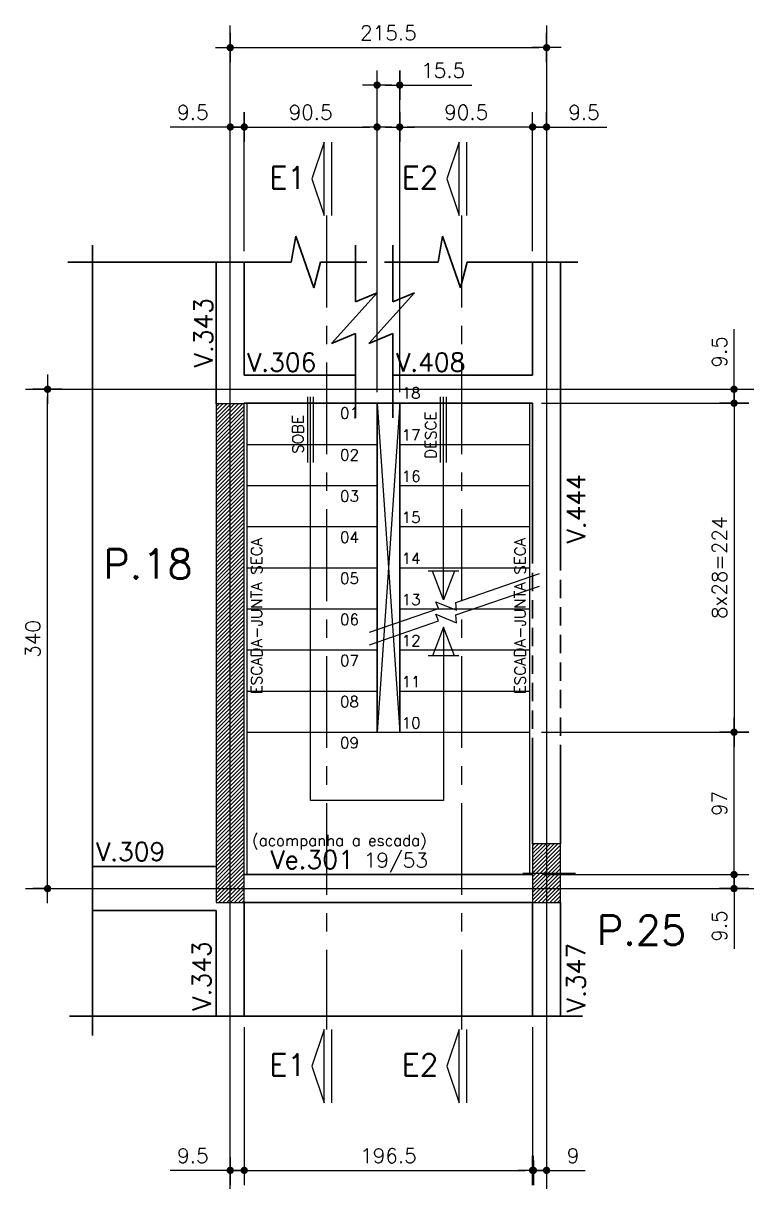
# Model space of a CAD drawing. Header units: inches. Extents: x 0 to 5940, y 0 to 4205.
# Drawn here: x 3506 to 4004, y 1537 to 2331 of the extents above; entities that cross this region are included whole.
import ezdxf

# ---------------------------------------------------------------- set-up
doc = ezdxf.new("R2010")
doc.units = ezdxf.units.IN
doc.header["$LTSCALE"] = 50
doc.header["$MEASUREMENT"] = 0
doc.linetypes.add('CENTER', pattern=[2, 1.25, -0.25, 0.25, -0.25])
doc.linetypes.add('HIDDEN', pattern=[0.375, 0.25, -0.125])
for name, color, linetype in [('COTA', 6, 'Continuous'), ('ESCADA', 8, 'Continuous'), ('FO-HACHURA_PILAR-CONT', 252, 'Continuous'), ('FO-TEXTO-VIGAS', 3, 'Continuous'), ('P-C', 1, 'Continuous'), ('TEXTO', 3, 'Continuous')]:
    doc.layers.add(name, color=color, linetype=linetype)
for name, color, linetype, lineweight in [('FO-Eixos', 150, 'Continuous', 5), ('FO-Textos dos pilares', 3, 'Continuous', 20), ('FO-Vigas', 2, 'Continuous', 30)]:
    doc.layers.add(name, color=color, linetype=linetype, lineweight=lineweight)
doc.styles.add('ROMANS', font='romans.shx')
doc.dimstyles.new('COTA_50', dxfattribs={"dimscale": 5, "dimtxt": 2, "dimasz": 1, "dimexe": 2, "dimexo": 1.5, "dimgap": 1, "dimtad": 1, "dimzin": 12, "dimdsep": 46, "dimtxsty": 'ROMANS', "dimblk1": 'COTA', "dimblk2": 'COTA', "dimsah": 1, "dimcen": -4, "dimdle": 1.5, "dimclrd": 6, "dimclre": 6, "dimclrt": 3, "dimadec": 0, "dimazin": 0, "dimtfac": 1, "dimtofl": 0, "dimtmove": 0, "dimatfit": 3, "dimldrblk": 'COTA', "dimfxl": 1, "dimtolj": 1, "dimtzin": 12, "dimarcsym": 0})
pattern_1 = [(45, (-6961.3629, 14083.8969), (-1.32582521, 1.32582521), [])]

# ---------------------------------------------------------------- blocks, each defined once
blk = doc.blocks.new('COTA')
at = {"layer": 'COTA'}
for p, q in [((0, -2), (0, 2)), ((2, 0), (-2, 0))]:
    blk.add_line(p, q, dxfattribs=at)
at = {"layer": 'COTA', "const_width": 0.5}
blk.add_lwpolyline([(-0.25, 0, 1), (0.25, 0, 1)], format="xyb", close=True, dxfattribs=at)
blk = doc.blocks.new('*D142')
at = {"layer": 'COTA', "color": 6, "lineweight": -2, "transparency": 16777216}
for p, q in [((3990.14, 1755.84), (3990.14, 1760.84)), ((3860.43, 1750.84), (4000.14, 1750.84)), ((3990.53, 1741.34), (4000.14, 1741.34)), ((3990.14, 1736.34), (3990.14, 1700.39))]:
    blk.add_line(p, q, dxfattribs=at)
at = {"layer": 'Defpoints', "color": 0, "transparency": 16777216}
for p in [(3852.93, 1750.84), (3983.03, 1741.34), (3990.14, 1741.34)]:
    blk.add_point(p, dxfattribs=at)
at = {"layer": 'COTA', "color": 6, "lineweight": -2, "transparency": 16777216, "xscale": 5, "yscale": 5, "zscale": 5}
for p, rotation in [((3990.14, 1750.84), 270), ((3990.14, 1741.34), 90)]:
    blk.add_blockref('COTA', p, dxfattribs=dict(at, rotation=rotation))
at = {"layer": 'COTA', "color": 3, "transparency": 16777216, "insert": (3980.14, 1715.86), "char_height": 10, "attachment_point": 5, "rotation": 90, "style": 'ROMANS'}
blk.add_mtext('\\A1;9.5', dxfattribs=at)
blk = doc.blocks.new('*D143')
at = {"layer": 'COTA', "color": 6, "lineweight": -2, "transparency": 16777216}
for p, q in [((3858.93, 1847.84), (4000.14, 1847.84)), ((3990.14, 1755.84), (3990.14, 1842.84)), ((3989.53, 1750.84), (4000.14, 1750.84))]:
    blk.add_line(p, q, dxfattribs=at)
at = {"layer": 'Defpoints', "color": 0, "transparency": 16777216}
for p in [(3851.43, 1847.84), (3990.14, 1847.84), (3982.03, 1750.84)]:
    blk.add_point(p, dxfattribs=at)
at = {"layer": 'COTA', "color": 6, "lineweight": -2, "transparency": 16777216, "xscale": 5, "yscale": 5, "zscale": 5}
for p, rotation in [((3990.14, 1847.84), 90), ((3990.14, 1750.84), 270)]:
    blk.add_blockref('COTA', p, dxfattribs=dict(at, rotation=rotation))
at = {"layer": 'COTA', "color": 3, "transparency": 16777216, "insert": (3980.14, 1799.34), "char_height": 10, "attachment_point": 5, "rotation": 90, "style": 'ROMANS'}
blk.add_mtext('\\A1;97', dxfattribs=at)
blk = doc.blocks.new('*D144')
at = {"layer": 'COTA', "color": 6, "lineweight": -2, "transparency": 16777216}
for p, q in [((3858.93, 2071.84), (4000.14, 2071.84)), ((3990.14, 2066.84), (3990.14, 1852.84)), ((3978.03, 1847.84), (4000.14, 1847.84))]:
    blk.add_line(p, q, dxfattribs=at)
at = {"layer": 'Defpoints', "color": 0, "transparency": 16777216}
for p in [(3851.43, 2071.84), (3970.53, 1847.84), (3990.14, 1847.84)]:
    blk.add_point(p, dxfattribs=at)
at = {"layer": 'COTA', "color": 6, "lineweight": -2, "transparency": 16777216, "xscale": 5, "yscale": 5, "zscale": 5}
for p, rotation in [((3990.14, 2071.84), 90), ((3990.14, 1847.84), 270)]:
    blk.add_blockref('COTA', p, dxfattribs=dict(at, rotation=rotation))
at = {"layer": 'COTA', "color": 3, "transparency": 16777216, "insert": (3980.14, 1959.84), "char_height": 10, "attachment_point": 5, "rotation": 90, "style": 'ROMANS'}
blk.add_mtext('\\A1;8x28=224', dxfattribs=at)
blk = doc.blocks.new('*D145')
at = {"layer": 'COTA', "color": 6, "lineweight": -2, "transparency": 16777216}
for p, q in [((3990.14, 2086.34), (3990.14, 2122.29)), ((3987.03, 2081.34), (4000.14, 2081.34)), ((3987.03, 2071.84), (4000.14, 2071.84)), ((3990.14, 2066.84), (3990.14, 2061.84))]:
    blk.add_line(p, q, dxfattribs=at)
at = {"layer": 'Defpoints', "color": 0, "transparency": 16777216}
for p in [(3979.53, 2081.34), (3990.14, 2081.34), (3979.53, 2071.84)]:
    blk.add_point(p, dxfattribs=at)
at = {"layer": 'COTA', "color": 6, "lineweight": -2, "transparency": 16777216, "xscale": 5, "yscale": 5, "zscale": 5}
for p, rotation in [((3990.14, 2081.34), 270), ((3990.14, 2071.84), 90)]:
    blk.add_blockref('COTA', p, dxfattribs=dict(at, rotation=rotation))
at = {"layer": 'COTA', "color": 3, "transparency": 16777216, "insert": (3980.14, 2106.81), "char_height": 10, "attachment_point": 5, "rotation": 90, "style": 'ROMANS'}
blk.add_mtext('\\A1;9.5', dxfattribs=at)
blk = doc.blocks.new('*D146')
at = {"layer": 'COTA', "color": 6, "lineweight": -2, "transparency": 16777216}
for p, q in [((3521.03, 2081.34), (3512.53, 2081.34)), ((3522.53, 1746.34), (3522.53, 2076.34)), ((3521.03, 1741.34), (3512.53, 1741.34))]:
    blk.add_line(p, q, dxfattribs=at)
at = {"layer": 'Defpoints', "color": 0, "transparency": 16777216}
for p in [(3522.53, 2081.34), (3528.53, 2081.34), (3528.53, 1741.34)]:
    blk.add_point(p, dxfattribs=at)
at = {"layer": 'COTA', "color": 6, "lineweight": -2, "transparency": 16777216, "xscale": 5, "yscale": 5, "zscale": 5}
for p, rotation in [((3522.53, 2081.34), 90), ((3522.53, 1741.34), 270)]:
    blk.add_blockref('COTA', p, dxfattribs=dict(at, rotation=rotation))
at = {"layer": 'COTA', "color": 3, "transparency": 16777216, "insert": (3512.53, 1911.34), "char_height": 10, "attachment_point": 5, "rotation": 90, "style": 'ROMANS'}
blk.add_mtext('\\A1;340', dxfattribs=at)
blk = doc.blocks.new('*D147')
at = {"layer": 'COTA', "color": 6, "lineweight": -2, "transparency": 16777216}
for p, q in [((3646.96, 2313.45), (3646.96, 2323.95)), ((3862.43, 2313.45), (3862.43, 2323.95)), ((3651.96, 2313.95), (3857.43, 2313.95))]:
    blk.add_line(p, q, dxfattribs=at)
at = {"layer": 'Defpoints', "color": 0, "transparency": 16777216}
for p in [(3862.43, 2313.95), (3646.96, 2305.95), (3862.43, 2305.95)]:
    blk.add_point(p, dxfattribs=at)
at = {"layer": 'COTA', "color": 6, "lineweight": -2, "transparency": 16777216, "xscale": 5, "yscale": 5, "zscale": 5, "rotation": 180}
blk.add_blockref('COTA', (3646.96, 2313.95), dxfattribs=at)
at = {"layer": 'COTA', "color": 6, "lineweight": -2, "transparency": 16777216, "xscale": 5, "yscale": 5, "zscale": 5}
blk.add_blockref('COTA', (3862.43, 2313.95), dxfattribs=at)
at = {"layer": 'COTA', "color": 3, "transparency": 16777216, "insert": (3754.7, 2323.95), "char_height": 10, "attachment_point": 5, "style": 'ROMANS'}
blk.add_mtext('\\A1;215.5', dxfattribs=at)
blk = doc.blocks.new('*D148')
at = {"layer": 'COTA', "color": 6, "lineweight": -2, "transparency": 16777216}
for p, q in [((3646.96, 2256.4), (3646.96, 2269.9)), ((3656.46, 2256.4), (3656.46, 2269.9)), ((3641.96, 2259.9), (3606.01, 2259.9)), ((3661.46, 2259.9), (3666.46, 2259.9))]:
    blk.add_line(p, q, dxfattribs=at)
at = {"layer": 'Defpoints', "color": 0, "transparency": 16777216}
for p in [(3646.96, 2259.9), (3646.96, 2248.9), (3656.46, 2248.9)]:
    blk.add_point(p, dxfattribs=at)
at = {"layer": 'COTA', "color": 6, "lineweight": -2, "transparency": 16777216, "xscale": 5, "yscale": 5, "zscale": 5}
blk.add_blockref('COTA', (3646.96, 2259.9), dxfattribs=at)
at = {"layer": 'COTA', "color": 6, "lineweight": -2, "transparency": 16777216, "xscale": 5, "yscale": 5, "zscale": 5, "rotation": 180}
blk.add_blockref('COTA', (3656.46, 2259.9), dxfattribs=at)
at = {"layer": 'COTA', "color": 3, "transparency": 16777216, "insert": (3621.49, 2269.9), "char_height": 10, "attachment_point": 5, "style": 'ROMANS'}
blk.add_mtext('\\A1;9.5', dxfattribs=at)
blk = doc.blocks.new('*D149')
at = {"layer": 'COTA', "color": 6, "lineweight": -2, "transparency": 16777216}
for p, q in [((3852.93, 2259.4), (3852.93, 2269.9)), ((3862.43, 2259.4), (3862.43, 2269.9)), ((3847.93, 2259.9), (3842.93, 2259.9)), ((3867.43, 2259.9), (3903.38, 2259.9))]:
    blk.add_line(p, q, dxfattribs=at)
at = {"layer": 'Defpoints', "color": 0, "transparency": 16777216}
for p in [(3862.43, 2259.9), (3852.93, 2251.9), (3862.43, 2251.9)]:
    blk.add_point(p, dxfattribs=at)
at = {"layer": 'COTA', "color": 6, "lineweight": -2, "transparency": 16777216, "xscale": 5, "yscale": 5, "zscale": 5}
blk.add_blockref('COTA', (3852.93, 2259.9), dxfattribs=at)
at = {"layer": 'COTA', "color": 6, "lineweight": -2, "transparency": 16777216, "xscale": 5, "yscale": 5, "zscale": 5, "rotation": 180}
blk.add_blockref('COTA', (3862.43, 2259.9), dxfattribs=at)
at = {"layer": 'COTA', "color": 3, "transparency": 16777216, "insert": (3887.91, 2269.9), "char_height": 10, "attachment_point": 5, "style": 'ROMANS'}
blk.add_mtext('\\A1;9.5', dxfattribs=at)
blk = doc.blocks.new('*D150')
at = {"layer": 'COTA', "color": 6, "lineweight": -2, "transparency": 16777216}
for p, q in [((3656.46, 1646.9), (3656.46, 1539.48)), ((3646.96, 1558.44), (3646.96, 1539.48)), ((3641.96, 1549.48), (3606.01, 1549.48)), ((3661.46, 1549.48), (3666.46, 1549.48))]:
    blk.add_line(p, q, dxfattribs=at)
at = {"layer": 'Defpoints', "color": 0, "transparency": 16777216}
for p in [(3656.46, 1654.4), (3646.96, 1565.94), (3646.96, 1549.48)]:
    blk.add_point(p, dxfattribs=at)
at = {"layer": 'COTA', "color": 6, "lineweight": -2, "transparency": 16777216, "xscale": 5, "yscale": 5, "zscale": 5}
blk.add_blockref('COTA', (3646.96, 1549.48), dxfattribs=at)
at = {"layer": 'COTA', "color": 6, "lineweight": -2, "transparency": 16777216, "xscale": 5, "yscale": 5, "zscale": 5, "rotation": 180}
blk.add_blockref('COTA', (3656.46, 1549.48), dxfattribs=at)
at = {"layer": 'COTA', "color": 3, "transparency": 16777216, "insert": (3621.49, 1559.48), "char_height": 10, "attachment_point": 5, "style": 'ROMANS'}
blk.add_mtext('\\A1;9.5', dxfattribs=at)
blk = doc.blocks.new('*D151')
at = {"layer": 'COTA', "color": 6, "lineweight": -2, "transparency": 16777216}
for p, q in [((3853.43, 1556.22), (3853.43, 1539.48)), ((3862.43, 1556.22), (3862.43, 1539.48)), ((3848.43, 1549.48), (3843.43, 1549.48)), ((3867.43, 1549.48), (3888.62, 1549.48))]:
    blk.add_line(p, q, dxfattribs=at)
at = {"layer": 'Defpoints', "color": 0, "transparency": 16777216}
for p in [(3853.43, 1563.72), (3862.43, 1563.72), (3862.43, 1549.48)]:
    blk.add_point(p, dxfattribs=at)
at = {"layer": 'COTA', "color": 6, "lineweight": -2, "transparency": 16777216, "xscale": 5, "yscale": 5, "zscale": 5}
blk.add_blockref('COTA', (3853.43, 1549.48), dxfattribs=at)
at = {"layer": 'COTA', "color": 6, "lineweight": -2, "transparency": 16777216, "xscale": 5, "yscale": 5, "zscale": 5, "rotation": 180}
blk.add_blockref('COTA', (3862.43, 1549.48), dxfattribs=at)
at = {"layer": 'COTA', "color": 3, "transparency": 16777216, "insert": (3880.52, 1559.48), "char_height": 10, "attachment_point": 5, "style": 'ROMANS'}
blk.add_mtext('\\A1;9', dxfattribs=at)
blk = doc.blocks.new('*D152')
at = {"layer": 'COTA', "color": 6, "lineweight": -2, "transparency": 16777216}
for p, q in [((3656.46, 1646.9), (3656.46, 1539.48)), ((3852.93, 1646.9), (3852.93, 1539.48)), ((3661.46, 1549.48), (3847.93, 1549.48))]:
    blk.add_line(p, q, dxfattribs=at)
at = {"layer": 'Defpoints', "color": 0, "transparency": 16777216}
for p in [(3656.46, 1654.4), (3852.93, 1654.4), (3852.93, 1549.48)]:
    blk.add_point(p, dxfattribs=at)
at = {"layer": 'COTA', "color": 6, "lineweight": -2, "transparency": 16777216, "xscale": 5, "yscale": 5, "zscale": 5, "rotation": 180}
blk.add_blockref('COTA', (3656.46, 1549.48), dxfattribs=at)
at = {"layer": 'COTA', "color": 6, "lineweight": -2, "transparency": 16777216, "xscale": 5, "yscale": 5, "zscale": 5}
blk.add_blockref('COTA', (3852.93, 1549.48), dxfattribs=at)
at = {"layer": 'COTA', "color": 3, "transparency": 16777216, "insert": (3754.7, 1559.48), "char_height": 10, "attachment_point": 5, "style": 'ROMANS'}
blk.add_mtext('\\A1;196.5', dxfattribs=at)
blk = doc.blocks.new('*D267')
at = {"layer": 'COTA', "color": 6, "lineweight": -2, "transparency": 16777216}
for p, q in [((3656.46, 2175.34), (3656.46, 2269.9)), ((3746.96, 2079.34), (3746.96, 2269.9)), ((3661.46, 2259.9), (3741.96, 2259.9))]:
    blk.add_line(p, q, dxfattribs=at)
at = {"layer": 'Defpoints', "color": 0, "transparency": 16777216}
for p in [(3746.96, 2259.9), (3656.46, 2167.84), (3746.96, 2071.84)]:
    blk.add_point(p, dxfattribs=at)
at = {"layer": 'COTA', "color": 6, "lineweight": -2, "transparency": 16777216, "xscale": 5, "yscale": 5, "zscale": 5, "rotation": 180}
blk.add_blockref('COTA', (3656.46, 2259.9), dxfattribs=at)
at = {"layer": 'COTA', "color": 6, "lineweight": -2, "transparency": 16777216, "xscale": 5, "yscale": 5, "zscale": 5}
blk.add_blockref('COTA', (3746.96, 2259.9), dxfattribs=at)
at = {"layer": 'COTA', "color": 3, "transparency": 16777216, "insert": (3701.71, 2269.9), "char_height": 10, "attachment_point": 5, "style": 'ROMANS'}
blk.add_mtext('\\A1;90.5', dxfattribs=at)
blk = doc.blocks.new('*D268')
at = {"layer": 'COTA', "color": 6, "lineweight": -2, "transparency": 16777216}
for p, q in [((3762.43, 2079.34), (3762.43, 2269.9)), ((3852.93, 2175.34), (3852.93, 2269.9)), ((3847.93, 2259.9), (3767.43, 2259.9))]:
    blk.add_line(p, q, dxfattribs=at)
at = {"layer": 'Defpoints', "color": 0, "transparency": 16777216}
for p in [(3762.43, 2259.9), (3852.93, 2167.84), (3762.43, 2071.84)]:
    blk.add_point(p, dxfattribs=at)
at = {"layer": 'COTA', "color": 6, "lineweight": -2, "transparency": 16777216, "xscale": 5, "yscale": 5, "zscale": 5, "rotation": 180}
blk.add_blockref('COTA', (3762.43, 2259.9), dxfattribs=at)
at = {"layer": 'COTA', "color": 6, "lineweight": -2, "transparency": 16777216, "xscale": 5, "yscale": 5, "zscale": 5}
blk.add_blockref('COTA', (3852.93, 2259.9), dxfattribs=at)
at = {"layer": 'COTA', "color": 3, "transparency": 16777216, "insert": (3807.68, 2269.9), "char_height": 10, "attachment_point": 5, "style": 'ROMANS'}
blk.add_mtext('\\A1;90.5', dxfattribs=at)
blk = doc.blocks.new('*D269')
at = {"layer": 'COTA', "color": 6, "lineweight": -2, "transparency": 16777216}
for p, q in [((3746.96, 2247.21), (3746.96, 2298.47)), ((3762.43, 2247.21), (3762.43, 2298.47)), ((3741.96, 2288.47), (3736.96, 2288.47)), ((3767.43, 2288.47), (3811.48, 2288.47))]:
    blk.add_line(p, q, dxfattribs=at)
at = {"layer": 'Defpoints', "color": 0, "transparency": 16777216}
for p in [(3762.43, 2288.47), (3746.96, 2239.71), (3762.43, 2239.71)]:
    blk.add_point(p, dxfattribs=at)
at = {"layer": 'COTA', "color": 6, "lineweight": -2, "transparency": 16777216, "xscale": 5, "yscale": 5, "zscale": 5}
blk.add_blockref('COTA', (3746.96, 2288.47), dxfattribs=at)
at = {"layer": 'COTA', "color": 6, "lineweight": -2, "transparency": 16777216, "xscale": 5, "yscale": 5, "zscale": 5, "rotation": 180}
blk.add_blockref('COTA', (3762.43, 2288.47), dxfattribs=at)
at = {"layer": 'COTA', "color": 3, "transparency": 16777216, "insert": (3791.95, 2298.47), "char_height": 10, "attachment_point": 5, "style": 'ROMANS'}
blk.add_mtext('\\A1;15.5', dxfattribs=at)

msp = doc.modelspace()

# ---------------------------------------------------------------- hatches: boundary and pattern name
at = {"layer": 'FO-HACHURA_PILAR-CONT'}
h = msp.add_hatch(dxfattribs=at)
h.set_pattern_fill('ANSI31', color=256, scale=15)
h.set_pattern_definition(pattern_1)
h.paths.add_polyline_path([(3656.463, 2071.337), (3646.963, 2071.337), (3637.463, 2071.337), (3637.463, 1901.587), (3637.463, 1731.837), (3646.963, 1731.837), (3656.463, 1731.837), (3656.463, 1901.587)])
h = msp.add_hatch(dxfattribs=at)
h.set_pattern_fill('ANSI31', color=256, scale=15)
h.set_pattern_definition(pattern_1)
h.paths.add_polyline_path([(3871.93, 1771.837), (3862.43, 1771.837), (3852.93, 1771.837), (3852.93, 1751.837), (3852.93, 1731.837), (3862.43, 1731.837), (3871.93, 1731.837), (3871.93, 1751.837)])

# ---------------------------------------------------------------- linework, layer by layer
at = {"layer": 'ESCADA'}
for p, q in [((3658.463, 1750.837), (3658.463, 2071.837)), ((3762.43, 2071.837), (3746.963, 1847.837)), ((3746.963, 2071.837), (3762.43, 1847.837)), ((3850.93, 1750.837), (3850.93, 2071.837)), ((3658.463, 2043.837), (3746.963, 2043.837)), ((3762.43, 2043.837), (3850.93, 2043.837)), ((3658.463, 2015.837), (3746.963, 2015.837)), ((3762.43, 2015.837), (3850.93, 2015.837)), ((3658.463, 1987.837), (3746.963, 1987.837)), ((3762.43, 1987.837), (3850.93, 1987.837)), ((3658.463, 1959.837), (3746.963, 1959.837)), ((3762.43, 1959.837), (3850.93, 1959.837)), ((3800.66, 1936.208), (3857.534, 1955.836)), ((3800.66, 1927.693), (3857.534, 1947.321)), ((3788.765, 1932.102), (3786.962, 1936.603)), ((3786.962, 1936.603), (3800.984, 1930.835)), ((3800.984, 1930.835), (3800.66, 1936.208)), ((3658.463, 1931.837), (3746.963, 1931.837)), ((3741.871, 1915.918), (3788.765, 1932.102)), ((3762.43, 1931.837), (3850.93, 1931.837)), ((3741.871, 1907.403), (3788.765, 1923.587)), ((3788.765, 1923.587), (3786.962, 1928.089)), ((3786.962, 1928.089), (3800.984, 1922.321)), ((3800.984, 1922.321), (3800.66, 1927.693)), ((3658.463, 1903.837), (3746.963, 1903.837)), ((3762.43, 1903.837), (3850.93, 1903.837)), ((3658.463, 1875.837), (3746.963, 1875.837)), ((3762.43, 1875.837), (3850.93, 1875.837)), ((3658.463, 1847.837), (3850.93, 1847.837))]:
    msp.add_line(p, q, dxfattribs=at)
at = {"layer": 'FO-Eixos'}
for p, q in [((3646.963, 1537.004), (3646.963, 2328.954)), ((3862.43, 2328.954), (3862.43, 1537.004)), ((3507.534, 2081.337), (4003.534, 2081.337)), ((3846.232, 1751.837), (3882.034, 1751.837)), ((3507.534, 1741.337), (4003.534, 1741.337)), ((3507.534, 1741.337), (4003.534, 1741.337))]:
    msp.add_line(p, q, dxfattribs=at)
at = {"layer": 'FO-Vigas', "color": 8}
for p, q in [((3688.555, 2167.837), (3691.617, 2185.486)), ((3691.617, 2185.486), (3703.869, 2150.419)), ((3788.555, 2167.837), (3791.617, 2185.486)), ((3791.617, 2185.486), (3803.869, 2150.419)), ((3553.034, 1641.397), (3553.034, 2179.397)), ((3732.236, 2140.951), (3732.236, 2179.397)), ((3757.736, 2140.951), (3757.736, 2179.397)), ((3536.236, 2167.837), (3688.555, 2167.837)), ((3703.869, 2150.419), (3708.324, 2167.837)), ((3708.324, 2167.837), (3740.034, 2167.837)), ((3752.034, 2167.837), (3788.555, 2167.837)), ((3803.869, 2150.419), (3808.324, 2167.837)), ((3808.324, 2167.837), (3883.656, 2167.837)), ((3746.985, 2146.915), (3715.859, 2112.51)), ((3732.236, 2140.951), (3746.985, 2146.915)), ((3772.485, 2146.915), (3741.359, 2112.51)), ((3757.736, 2140.951), (3772.485, 2146.915)), ((3715.859, 2112.51), (3732.236, 2119.218)), ((3732.236, 2061.837), (3732.236, 2119.218)), ((3741.359, 2112.51), (3757.736, 2119.218)), ((3757.736, 2061.837), (3757.736, 2119.218)), ((3537.534, 1654.397), (3886.968, 1654.397))]:
    msp.add_line(p, q, dxfattribs=at)
at = {"layer": 'FO-Vigas'}
for p, q in [((3637.463, 2071.337), (3637.463, 2167.837)), ((3656.463, 2090.837), (3656.463, 2167.837)), ((3852.93, 2090.837), (3852.93, 2167.837)), ((3871.93, 1970.397), (3871.93, 2167.837)), ((3656.463, 2090.837), (3732.236, 2090.837)), ((3757.736, 2090.837), (3852.93, 2090.837)), ((3656.463, 2071.337), (3656.463, 2071.837)), ((3656.463, 2071.837), (3852.93, 2071.837)), ((3746.963, 1847.837), (3746.963, 2071.837)), ((3762.43, 1847.837), (3762.43, 2071.837)), ((3852.93, 1970.397), (3852.93, 2071.837)), ((3852.93, 1771.837), (3852.93, 1831.397)), ((3871.93, 1771.837), (3871.93, 1831.397)), ((3553.034, 1756.337), (3637.463, 1756.337)), ((3656.463, 1750.837), (3852.93, 1750.837)), ((3656.463, 1731.837), (3853.43, 1731.837)), ((3656.463, 1654.397), (3656.463, 1731.837)), ((3852.93, 1654.397), (3852.93, 1731.837)), ((3871.93, 1654.397), (3871.93, 1731.837)), ((3553.034, 1726.337), (3637.463, 1726.337)), ((3637.463, 1654.397), (3637.463, 1726.337))]:
    msp.add_line(p, q, dxfattribs=at)
at = {"layer": 'FO-Vigas', "color": 8, "linetype": 'HIDDEN'}
for p, q in [((3852.93, 1831.397), (3852.93, 1970.397)), ((3871.93, 1970.397), (3871.93, 1831.397))]:
    msp.add_line(p, q, dxfattribs=at)
at = {"layer": 'P-C'}
for points in [[(3656.463, 2071.337), (3646.963, 2071.337), (3637.463, 2071.337), (3637.463, 1901.587), (3637.463, 1731.837), (3646.963, 1731.837), (3656.463, 1731.837), (3656.463, 1901.587), (3656.463, 2071.337)], [(3871.93, 1771.837), (3862.43, 1771.837), (3852.93, 1771.837), (3852.93, 1751.837), (3852.93, 1731.837), (3862.43, 1731.837), (3871.93, 1731.837), (3871.93, 1751.837), (3871.93, 1771.837)]]:
    msp.add_lwpolyline(points, close=True, dxfattribs=at)
at = {"layer": 'TEXTO', "color": 3}
for p, q in [((3715.983, 2249.591), (3715.983, 2199.591)), ((3807.997, 2249.591), (3807.997, 2199.591)), ((3715.983, 1645.43), (3715.983, 1595.43)), ((3807.997, 1645.43), (3807.997, 1595.43))]:
    msp.add_line(p, q, dxfattribs=at)
at = {"layer": 'TEXTO', "color": 8, "linetype": 'CENTER'}
for p, q in [((3712.557, 2199.591), (3712.557, 1645.43)), ((3804.571, 2199.591), (3804.571, 1645.43))]:
    msp.add_line(p, q, dxfattribs=at)
at = {"layer": 'TEXTO', "color": 8}
for p, q in [((3699.705, 2031.461), (3699.705, 2076.134)), ((3701.705, 1801.309), (3701.705, 2076.134)), ((3703.705, 2031.461), (3703.705, 2076.134)), ((3790.188, 2031.461), (3790.188, 2076.134)), ((3792.188, 1938.042), (3792.188, 2076.134)), ((3794.188, 2031.461), (3794.188, 2076.134)), ((3802.688, 1957.556), (3781.688, 1957.556)), ((3792.188, 1938.042), (3784.688, 1957.556)), ((3799.688, 1957.556), (3792.188, 1938.042)), ((3792.188, 1919.333), (3784.688, 1899.82)), ((3792.188, 1919.333), (3792.188, 1801.309)), ((3799.688, 1899.82), (3792.188, 1919.333)), ((3802.688, 1899.82), (3781.688, 1899.82)), ((3792.188, 1801.309), (3701.705, 1801.309))]:
    msp.add_line(p, q, dxfattribs=at)
at = {"layer": 'TEXTO', "color": 3}
for points in [[(3710.983, 2199.591), (3710.983, 2249.591), (3702.483, 2224.591), (3710.983, 2199.591)], [(3802.997, 2199.591), (3802.997, 2249.591), (3794.497, 2224.591), (3802.997, 2199.591)], [(3710.983, 1595.43), (3710.983, 1645.43), (3702.483, 1620.43), (3710.983, 1595.43)], [(3802.997, 1595.43), (3802.997, 1645.43), (3794.497, 1620.43), (3802.997, 1595.43)]]:
    msp.add_lwpolyline(points, dxfattribs=at)

# ---------------------------------------------------------------- texts
at = {"layer": 'FO-TEXTO-VIGAS', "color": 1, "style": 'ROMANS'}
for s, p in [('V.343', (3634.932, 2096.338)), ('V.444', (3888.789, 1976.428)), ('V.343', (3633.66, 1658.293)), ('V.347', (3888.771, 1657.209))]:
    msp.add_text(s, height=12.5, rotation=90, dxfattribs=at).set_placement(p)
for s, p in [('V.306', (3658.484, 2093.516)), ('V.408', (3759.984, 2093.516)), ('V.309', (3555.475, 1760.266)), ('Ve.301', (3674.301, 1754.855))]:
    msp.add_text(s, height=12.5, dxfattribs=at).set_placement(p)
at = {"layer": 'FO-TEXTO-VIGAS', "style": 'ROMANS'}
msp.add_text('19/53', height=10, dxfattribs=at).set_placement((3737.896, 1755.675))
at = {"layer": 'FO-Textos dos pilares', "color": 1, "style": 'ROMANS'}
for s, p in [('P.18', (3560.478, 1952.372)), ('P.25', (3896.676, 1702.963))]:
    msp.add_text(s, height=20, dxfattribs=at).set_placement(p)
at = {"layer": 'TEXTO', "color": 1, "style": 'ROMANS'}
for s, p in [('E1', (3673.576, 2217.907)), ('E2', (3763.717, 2217.907)), ('E1', (3673.576, 1613.746)), ('E2', (3763.717, 1613.746))]:
    msp.add_text(s, height=15, dxfattribs=at).set_placement(p)
at = {"layer": 'TEXTO', "color": 4, "style": 'ROMANS'}
for s, p in [('18', (3763.743, 2075.037)), ('01', (3721.77, 2061.364)), ('17', (3763.743, 2046.403)), ('02', (3721.77, 2032.864)), ('16', (3763.743, 2018.403)), ('03', (3721.77, 2004.864)), ('15', (3763.743, 1990.403)), ('04', (3721.77, 1976.864)), ('14', (3763.743, 1962.403)), ('05', (3721.77, 1948.864)), ('13', (3763.743, 1934.403)), ('06', (3721.77, 1920.864)), ('12', (3763.743, 1906.403)), ('07', (3721.77, 1892.864)), ('11', (3763.743, 1878.403)), ('08', (3721.77, 1864.864)), ('10', (3763.743, 1850.403)), ('09', (3721.77, 1836.864)), ('(acompanha a escada)', (3661.789, 1770.407))]:
    msp.add_text(s, height=7.5, dxfattribs=at).set_placement(p)
for s, p in [('SOBE', (3696.83, 2037.445)), ('DESCE', (3787.314, 2034.026)), ('ESCADA-JUNTA SECA', (3668.661, 1873.799)), ('ESCADA-JUNTA SECA', (3848.146, 1873.799))]:
    msp.add_text(s, height=7.5, rotation=90, dxfattribs=at).set_placement(p)

# ---------------------------------------------------------------- dimensions: what is measured, and where the dimension line sits
at = {"layer": 'COTA'}
for base, p1, p2, picture, middle in [((3862.43, 2313.954), (3646.963, 2305.954), (3862.43, 2305.954), '*D147', (3754.696, 2323.954)), ((3762.43, 2288.471), (3746.963, 2239.712), (3762.43, 2239.712), '*D269', (3791.953, 2298.471)), ((3852.93, 1549.476), (3656.463, 1654.397), (3852.93, 1654.397), '*D152', (3754.696, 1559.476))]:
    dim = msp.add_linear_dim(base=base, p1=p1, p2=p2, dimstyle='COTA_50', override={"dimdec": 1}, dxfattribs=at)
    dim.commit()
    dim.dimension.update_dxf_attribs({"geometry": picture, "text_midpoint": middle})
for base, p1, p2, picture, middle in [((3646.963, 2259.897), (3656.463, 2248.897), (3646.963, 2248.897), '*D148', (3621.487, 2269.897)), ((3746.963, 2259.897), (3656.463, 2167.837), (3746.963, 2071.837), '*D267', (3701.713, 2269.897)), ((3762.43, 2259.897), (3852.93, 2167.837), (3762.43, 2071.837), '*D268', (3807.68, 2269.897)), ((3862.43, 2259.897), (3852.93, 2251.897), (3862.43, 2251.897), '*D149', (3887.906, 2269.897)), ((3646.963, 1549.476), (3656.463, 1654.397), (3646.963, 1565.945), '*D150', (3621.487, 1559.476)), ((3862.43, 1549.476), (3853.43, 1563.724), (3862.43, 1563.724), '*D151', (3880.525, 1559.476))]:
    dim = msp.add_linear_dim(base=base, p1=p1, p2=p2, dimstyle='COTA_50', dxfattribs=at)
    dim.commit()
    dim.dimension.update_dxf_attribs({"geometry": picture, "text_midpoint": middle})
for base, p1, p2, picture, middle in [((3990.139, 2081.337), (3979.534, 2071.837), (3979.534, 2081.337), '*D145', (3980.139, 2106.814)), ((3522.534, 2081.337), (3528.534, 1741.337), (3528.534, 2081.337), '*D146', (3512.534, 1911.337)), ((3990.139, 1847.837), (3982.034, 1750.837), (3851.43, 1847.837), '*D143', (3980.139, 1799.337)), ((3990.139, 1741.337), (3852.93, 1750.837), (3983.034, 1741.337), '*D142', (3980.139, 1715.861))]:
    dim = msp.add_linear_dim(base=base, p1=p1, p2=p2, angle=90, dimstyle='COTA_50', dxfattribs=at)
    dim.commit()
    dim.dimension.update_dxf_attribs({"geometry": picture, "text_midpoint": middle})
dim = msp.add_linear_dim(base=(3990.139, 1847.837), p1=(3851.43, 2071.837), p2=(3970.534, 1847.837), angle=90, text='8x28=224', dimstyle='COTA_50', dxfattribs=at)
dim.commit()
dim.dimension.update_dxf_attribs({"geometry": '*D144', "text_midpoint": (3980.139, 1959.837)})

doc.saveas('drawing.dxf')
